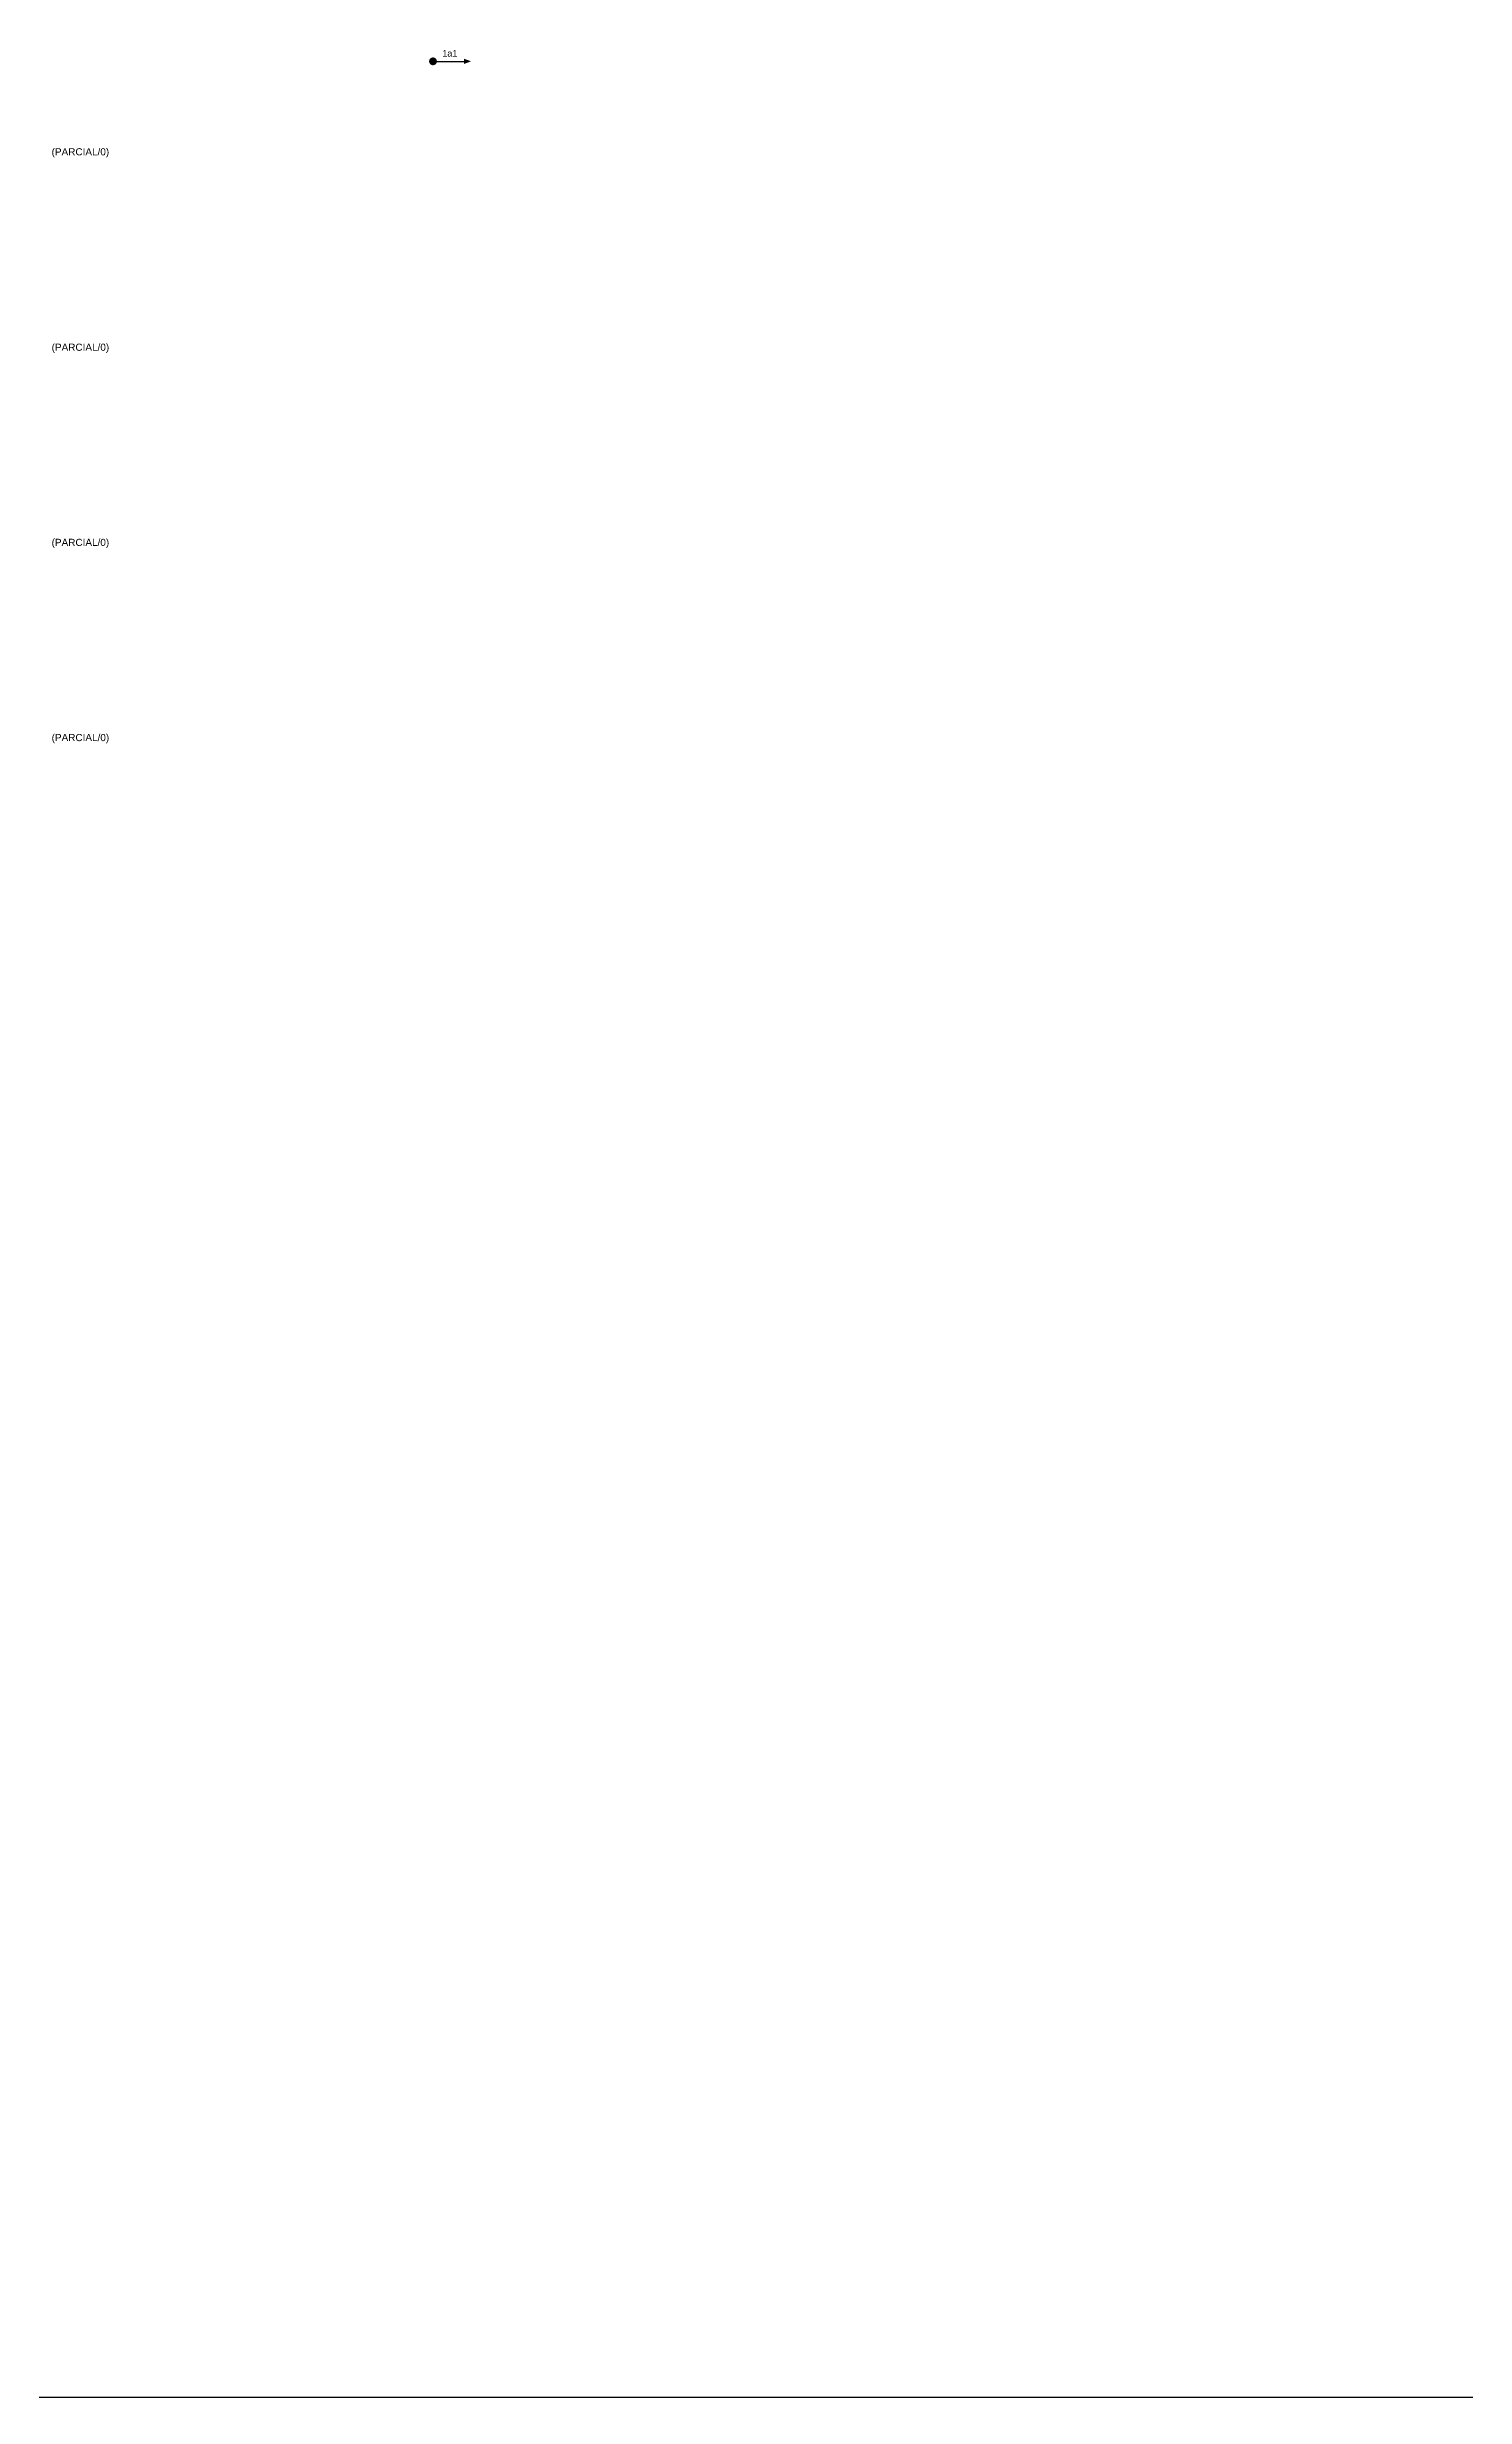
# Model space of a CAD drawing. Header units: metres. Extents: x -489 to 841, y 0 to 594.
# Drawn here: x 358.2 to 521.2, y 0 to 270 of the extents above; entities that cross this region are included whole.
import ezdxf
from ezdxf.enums import TextEntityAlignment as Align

# ---------------------------------------------------------------- set-up
doc = ezdxf.new("R2010")
doc.units = ezdxf.units.M
doc.layers.add("20.0-LEGENDA DOS CDO'S", color=1, linetype='Continuous', lineweight=0)
doc.layers.add('20.1-CDO_INTERIOR', color=1, linetype='Continuous', lineweight=0)
doc.layers.add('SETA', color=7, linetype='Continuous')
doc.styles.add('ARIAL', font='arial.ttf')

# ---------------------------------------------------------------- blocks, each defined once
blk = doc.blocks.new('CDOI_INT')
at = {"layer": '20.1-CDO_INTERIOR', "color": 0, "lineweight": 18}
blk.add_lwpolyline([(4.25, -4.25), (4.25, 4.25), (0, 4.25), (0, -4.25)], close=True, dxfattribs=at)
blk.add_circle((2.12, 0), 1.36, dxfattribs=at)
blk.add_arc((0, 0), 4.25, 270, 90, dxfattribs=at)
at = {"layer": "20.0-LEGENDA DOS CDO'S", "color": 0, "style": 'ARIAL'}
for tag, p in [('CDO_N', (-0.08, 10.38)), ('SURVEY', (-0.08, 8.2)), ('SPLITER_1', (21.18, 10.38)), ('SPLITER_2', (21.19, 8.68)), ('SAP', (-0.08, 6.23)), ('1:XX', (5.94, -2.22)), ('UMS', (5.94, -4.24))]:
    blk.add_attdef(tag, p, '', height=1.36, dxfattribs=at)
blk.add_attdef('FIBRAS_UTILIZADAS', text='', height=1.36, dxfattribs=at).set_placement((15.34, 10.38), align=Align.CENTER)

msp = doc.modelspace()

# ---------------------------------------------------------------- linework, layer by layer
at = {"color": 7}
msp.add_lwpolyline([(0.31, 0.03), (841.31, 0.03), (841.31, 594.03), (0.31, 594.03)], close=True, dxfattribs=at)
at = {"const_width": 0.45}
msp.add_lwpolyline([(402.35, 268.34, 1), (402.8, 268.34, 1)], format="xyb", close=True, dxfattribs=at)
msp.add_lwpolyline([(402.35, 268.34, 1), (402.8, 268.34, 1)], format="xyb", close=True, dxfattribs=at)
at = {"layer": 'SETA'}
msp.add_lwpolyline([(402.58, 268.34), (406.45, 268.34)], dxfattribs=at)
msp.add_lwpolyline([(402.58, 268.34), (406.45, 268.34)], dxfattribs=at)
msp.add_solid([(406.13, 268.64), (406.96, 268.34), (406.13, 268.04)], dxfattribs=at)
msp.add_solid([(406.13, 268.64), (406.96, 268.34), (406.13, 268.04)], dxfattribs=at)

# ---------------------------------------------------------------- block references
at = {"layer": '20.1-CDO_INTERIOR', "color": 8, "ltscale": 11}
ref = msp.add_blockref('CDOI_INT', (350.89, 250.72), dxfattribs=dict(at, xscale=0.6563247776919157, yscale=0.6563247776919157, zscale=0.6563247776919157))
ref.add_attrib('CDO_N', 'BOT-25603', (350.83, 257.54), dxfattribs={"layer": "20.0-LEGENDA DOS CDO'S", "color": 0, "height": 0.819, "style": 'ARIAL'})
ref.add_attrib('FIBRAS_UTILIZADAS', '       (PARCIAL/0)', dxfattribs={"layer": "20.0-LEGENDA DOS CDO'S", "color": 0, "height": 0.819, "style": 'ARIAL'}).set_placement((360.95, 257.54), align=Align.CENTER)
ref.add_attrib('SURVEY', '62 UMs', (350.84, 256.1), dxfattribs={"layer": "20.0-LEGENDA DOS CDO'S", "color": 0, "height": 0.819, "style": 'ARIAL'})
ref = msp.add_blockref('CDOI_INT', (350.89, 228.28), dxfattribs=dict(at, xscale=0.6563247776919157, yscale=0.6563247776919157, zscale=0.6563247776919157))
ref.add_attrib('CDO_N', 'BOT-25604', (350.83, 235.09), dxfattribs={"layer": "20.0-LEGENDA DOS CDO'S", "color": 0, "height": 0.819, "style": 'ARIAL'})
ref.add_attrib('FIBRAS_UTILIZADAS', '       (PARCIAL/0)', dxfattribs={"layer": "20.0-LEGENDA DOS CDO'S", "color": 0, "height": 0.819, "style": 'ARIAL'}).set_placement((360.95, 235.09), align=Align.CENTER)
ref.add_attrib('SURVEY', '10 UMs', (350.84, 233.66), dxfattribs={"layer": "20.0-LEGENDA DOS CDO'S", "color": 0, "height": 0.819, "style": 'ARIAL'})
ref = msp.add_blockref('CDOI_INT', (350.89, 205.86), dxfattribs=dict(at, xscale=0.6563247776919157, yscale=0.6563247776919157, zscale=0.6563247776919157))
ref.add_attrib('CDO_N', 'BOT-25605', (350.83, 212.67), dxfattribs={"layer": "20.0-LEGENDA DOS CDO'S", "color": 0, "height": 0.819, "style": 'ARIAL'})
ref.add_attrib('FIBRAS_UTILIZADAS', '       (PARCIAL/0)', dxfattribs={"layer": "20.0-LEGENDA DOS CDO'S", "color": 0, "height": 0.819, "style": 'ARIAL'}).set_placement((360.95, 212.67), align=Align.CENTER)
ref.add_attrib('SURVEY', '12 UMs', (350.84, 211.24), dxfattribs={"layer": "20.0-LEGENDA DOS CDO'S", "color": 0, "height": 0.819, "style": 'ARIAL'})
ref = msp.add_blockref('CDOI_INT', (350.89, 183.44), dxfattribs=dict(at, xscale=0.6563247776919157, yscale=0.6563247776919157, zscale=0.6563247776919157))
ref.add_attrib('CDO_N', 'BOT-25606', (350.83, 190.25), dxfattribs={"layer": "20.0-LEGENDA DOS CDO'S", "color": 0, "height": 0.819, "style": 'ARIAL'})
ref.add_attrib('FIBRAS_UTILIZADAS', '       (PARCIAL/0)', dxfattribs={"layer": "20.0-LEGENDA DOS CDO'S", "color": 0, "height": 0.819, "style": 'ARIAL'}).set_placement((360.95, 190.25), align=Align.CENTER)
ref.add_attrib('SURVEY', '64 UMs', (350.84, 188.82), dxfattribs={"layer": "20.0-LEGENDA DOS CDO'S", "color": 0, "height": 0.819, "style": 'ARIAL'})

# ---------------------------------------------------------------- texts
at = {"style": 'ARIAL'}
msp.add_text('1a1', height=0.743, dxfattribs=at).set_placement((404.51, 268.89), align=Align.CENTER)

doc.saveas('drawing.dxf')
